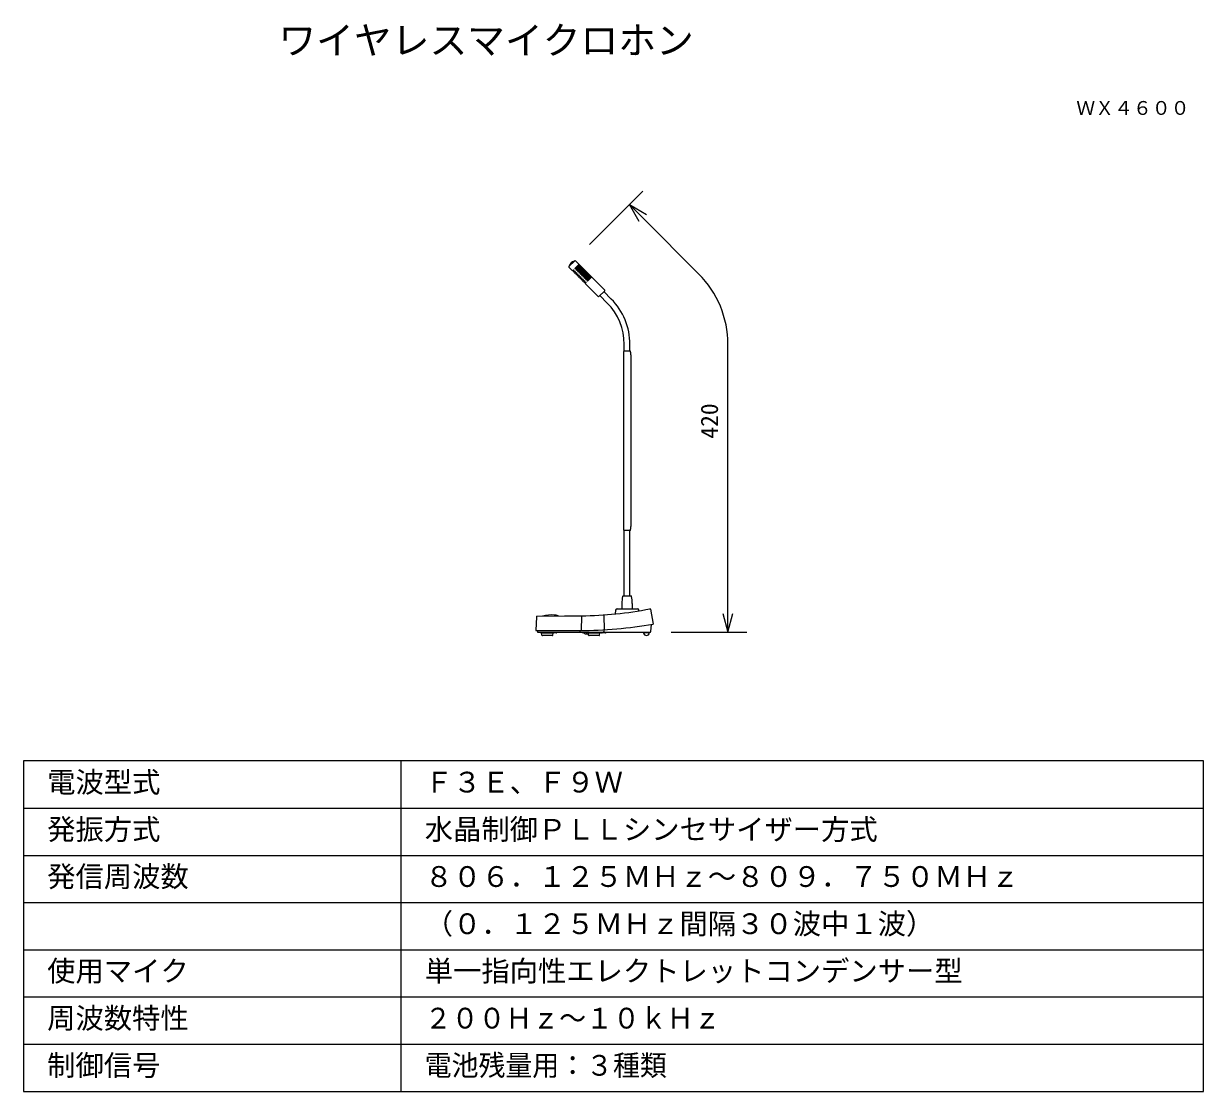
# Model space of a CAD drawing. Units: millimetres, scale not verified. Extents: x -63 to 62, y -56 to 57.
import ezdxf
from ezdxf.enums import TextEntityAlignment as Align

# ---------------------------------------------------------------- set-up
doc = ezdxf.new("R2010")
doc.units = ezdxf.units.MM
doc.header["$LTSCALE"] = 0.125
for name, color, linetype, lineweight in [('0-1_WAKU', 1, 'Continuous', 18), ('0-3_GAIKEI', 1, 'Continuous', 18), ('0-4_SUNPO', 3, 'Continuous', 18)]:
    doc.layers.add(name, color=color, linetype=linetype, lineweight=lineweight)
doc.layers.add('0-2_MOJI1', color=7, linetype='Continuous')
doc.layers.add('0-5_TOUROKU', color=7, linetype='Continuous')
doc.styles.add('ＭＳ ゴシック', font='')
doc.styles.get('ＭＳ ゴシック').set_extended_font_data('MS Gothic')

msp = doc.modelspace()

# ---------------------------------------------------------------- linework, layer by layer
at = {"layer": '0-1_WAKU', "color": 4}
for p, q in [((62.4927, -21.3742), (-62.5073, -21.3742)), ((-62.5073, -21.3742), (-62.5073, -56.3742)), ((-22.5073, -56.3742), (-22.5073, -21.3742)), ((62.4927, -56.3742), (62.4927, -21.3742)), ((-62.5073, -56.3742), (62.4927, -56.3742))]:
    msp.add_line(p, q, dxfattribs=at)
at = {"layer": '0-1_WAKU'}
for p, q in [((-62.5073, -26.3742), (62.4927, -26.3742)), ((-62.5073, -31.3742), (62.4927, -31.3742)), ((-62.5073, -36.3742), (62.4927, -36.3742)), ((-62.5073, -41.3742), (62.4927, -41.3742)), ((-62.5073, -46.3742), (62.4927, -46.3742)), ((-62.5073, -51.3742), (62.4927, -51.3742))]:
    msp.add_line(p, q, dxfattribs=at)
at = {"layer": '0-3_GAIKEI', "color": 7}
for p, q in [((-4.7364, 31.0019), (-4.1212, 31.6171)), ((-4.0505, 31.6171), (-0.9392, 28.5058)), ((-4.7364, 30.9312), (-4.3475, 30.5423)), ((-3.004, 29.1988), (-1.6251, 27.8199)), ((-1.5544, 27.8199), (-0.9392, 28.4351)), ((-0.6811, 27.1375), (-1.4589, 27.9154)), ((-0.2568, 27.5618), (-1.0347, 28.3396)), ((1.1348, 22.0535), (1.1348, 22.7535)), ((1.7348, 22.0535), (1.7348, 22.7535)), ((1.0348, 21.6322), (1.0348, 3.4748)), ((1.7848, 22.0535), (1.0848, 22.0535)), ((1.8348, 21.6322), (1.8348, 3.4748)), ((1.7848, 3.0535), (1.0849, 3.0535)), ((1.1348, -3.8965), (1.1348, 3.0535)), ((1.7348, -3.8965), (1.7348, 3.0535)), ((0.8848, -4.6961), (0.8848, -5.2465)), ((1.0015, -3.8965), (1.8682, -3.8965)), ((1.9848, -4.6961), (1.9848, -5.2465)), ((-8.1638, -6.0934), (-8.24, -7.5465)), ((-8.1144, -6.046), (-5.1928, -6.0154)), ((-5.1927, -6.0154), (-3.3945, -5.9965)), ((-3.3962, -6.0436), (-3.45, -7.5464)), ((-0.9463, -7.4703), (-1.0027, -5.9498)), ((0.2211, -5.3834), (0.1851, -5.7949)), ((0.3706, -5.2465), (2.0348, -5.2465)), ((2.035, -5.2465), (2.5282, -5.2465)), ((2.685, -5.4672), (2.6776, -5.3834)), ((3.9156, -5.2967), (4.1935, -6.8726)), ((3.9493, -7.6541), (4.006, -6.905)), ((-8.24, -7.5465), (-7.5739, -7.5465)), ((-8.0844, -7.5465), (-8.0765, -7.6539)), ((-7.9768, -7.7465), (0.2338, -7.7465)), ((-7.6499, -7.7465), (-7.6499, -7.8265)), ((-6.3799, -7.8265), (-7.6499, -7.8265)), ((-7.595, -8.0423), (-7.6199, -7.8265)), ((-7.5735, -7.5465), (-3.5652, -7.5465)), ((-6.4845, -8.0865), (-7.5454, -8.0865)), ((-6.4348, -8.0423), (-6.4099, -7.8265)), ((-6.0975, -7.7965), (-6.3802, -7.7965)), ((-6.3799, -7.7465), (-6.3799, -7.8265)), ((-3.5615, -7.5464), (-3.5576, -7.6518)), ((-3.0551, -7.7965), (-3.1948, -7.7965)), ((-3.0551, -7.9165), (-3.0551, -7.7465)), ((-3.0551, -7.9165), (-2.6598, -7.9165)), ((-2.843, -7.9165), (-2.843, -7.7465)), ((-2.7002, -7.7465), (-2.7002, -7.8265)), ((-1.4302, -7.8265), (-2.7002, -7.8265)), ((-2.6453, -8.0423), (-2.6702, -7.8265)), ((-1.5347, -8.0865), (-2.5956, -8.0865)), ((-1.4851, -8.0423), (-1.4602, -7.8265)), ((-1.4302, -7.7465), (-1.4302, -7.8265)), ((-0.8649, -7.7965), (-1.2149, -7.7965)), ((0.235, -7.7465), (3.719, -7.7465)), ((3.1856, -7.7765), (3.1856, -7.7865)), ((3.7856, -7.7765), (3.1856, -7.7765)), ((3.7856, -7.7865), (3.1856, -7.7865)), ((3.7206, -7.7465), (3.8493, -7.7465)), ((3.7856, -7.7765), (3.7856, -7.7865))]:
    msp.add_line(p, q, dxfattribs=at)
at = {"layer": '0-3_GAIKEI'}
for p, q in [((-4.2335, 30.6562), (-4.3475, 30.5423)), ((-4.2335, 30.6562), (-4.1628, 30.5855)), ((-4.0921, 30.5148), (-4.206, 30.4008)), ((-4.0214, 30.4441), (-4.1353, 30.3301)), ((-4.1353, 30.3301), (-4.0646, 30.2594)), ((-3.6689, 31.2208), (-4.1111, 30.7787)), ((-4.1111, 30.7787), (-4.0404, 30.7079)), ((-4.0921, 30.5148), (-4.0214, 30.4441)), ((-3.9507, 30.3733), (-4.0646, 30.2594)), ((-4.0619, 30.8279), (-3.9912, 30.7571)), ((-3.5982, 31.1501), (-4.0404, 30.7079)), ((-3.88, 30.3026), (-3.9939, 30.1887)), ((-3.9939, 30.1887), (-3.9232, 30.118)), ((-3.5275, 31.0794), (-3.9696, 30.6372)), ((-3.9696, 30.6372), (-3.8989, 30.5665)), ((-3.9507, 30.3733), (-3.88, 30.3026)), ((-3.8093, 30.2319), (-3.9232, 30.118)), ((-3.9204, 30.6864), (-3.8497, 30.6157)), ((-3.4568, 31.0087), (-3.8989, 30.5665)), ((-3.8525, 30.0473), (-3.7818, 29.9766)), ((-3.3861, 30.9379), (-3.8282, 30.4958)), ((-3.8282, 30.4958), (-3.7575, 30.4251)), ((-3.6679, 30.0905), (-3.7818, 29.9766)), ((-3.779, 30.545), (-3.7083, 30.4743)), ((-3.7673, 31.1224), (-3.6966, 31.0517)), ((-3.3154, 30.8672), (-3.7575, 30.4251)), ((-3.5971, 30.0198), (-3.7111, 29.9059)), ((-3.2447, 30.7965), (-3.6868, 30.3544)), ((-3.6868, 30.3544), (-3.6161, 30.2837)), ((-3.6689, 31.2208), (-3.5982, 31.1501)), ((-3.6679, 30.0905), (-3.5971, 30.0198)), ((-3.6376, 30.4036), (-3.5669, 30.3329)), ((-3.6259, 30.981), (-3.5552, 30.9102)), ((-3.174, 30.7258), (-3.6161, 30.2837)), ((-3.1033, 30.6551), (-3.5454, 30.213)), ((-3.5454, 30.213), (-3.4747, 30.1423)), ((-3.5275, 31.0794), (-3.4568, 31.0087)), ((-3.4962, 30.2622), (-3.4255, 30.1915)), ((-3.4845, 30.8395), (-3.4138, 30.7688)), ((-3.0325, 30.5844), (-3.4747, 30.1423)), ((-2.9618, 30.5137), (-3.404, 30.0716)), ((-3.404, 30.0716), (-3.3332, 30.0008)), ((-3.3861, 30.9379), (-3.3154, 30.8672)), ((-3.3548, 30.1208), (-3.284, 30.05)), ((-3.3431, 30.6981), (-3.2724, 30.6274)), ((-2.8911, 30.443), (-3.3332, 30.0008)), ((-2.8204, 30.3723), (-3.2625, 29.9301)), ((-3.2447, 30.7965), (-3.174, 30.7258)), ((-3.2017, 30.5567), (-3.1309, 30.486)), ((-2.7497, 30.3015), (-3.1918, 29.8594)), ((-2.679, 30.2308), (-3.1211, 29.7887)), ((-3.1033, 30.6551), (-3.0325, 30.5844)), ((-3.0602, 30.4153), (-2.9895, 30.3446)), ((-2.6083, 30.1601), (-3.0504, 29.718)), ((-2.5376, 30.0894), (-2.9797, 29.6473)), ((-2.9618, 30.5137), (-2.8911, 30.443)), ((-2.9188, 30.2739), (-2.8481, 30.2031)), ((-2.4669, 30.0187), (-2.909, 29.5766)), ((-2.8204, 30.3723), (-2.7497, 30.3015)), ((-2.7774, 30.1324), (-2.7067, 30.0617)), ((-2.679, 30.2308), (-2.6083, 30.1601)), ((-2.5376, 30.0894), (-2.4669, 30.0187)), ((-3.7111, 29.9059), (-3.6404, 29.8352)), ((-3.5264, 29.9491), (-3.6404, 29.8352)), ((-3.4557, 29.8784), (-3.5696, 29.7644)), ((-3.5696, 29.7644), (-3.4989, 29.6937)), ((-3.5264, 29.9491), (-3.4557, 29.8784)), ((-3.385, 29.8077), (-3.4989, 29.6937)), ((-3.3143, 29.7369), (-3.4282, 29.623)), ((-3.4282, 29.623), (-3.3575, 29.5523)), ((-3.385, 29.8077), (-3.3143, 29.7369)), ((-3.2436, 29.6662), (-3.3575, 29.5523)), ((-3.1729, 29.5955), (-3.2868, 29.4816)), ((-3.2868, 29.4816), (-3.2161, 29.4109)), ((-3.2625, 29.9301), (-3.1918, 29.8594)), ((-3.2436, 29.6662), (-3.1729, 29.5955)), ((-3.1022, 29.5248), (-3.2161, 29.4109)), ((-3.2133, 29.9793), (-3.1426, 29.9086)), ((-3.1211, 29.7887), (-3.0504, 29.718)), ((-3.1022, 29.5248), (-3.0315, 29.4541)), ((-2.9607, 29.3834), (-3.0747, 29.2695)), ((-3.0719, 29.8379), (-3.0012, 29.7672)), ((-2.89, 29.3127), (-3.004, 29.1988)), ((-2.9797, 29.6473), (-2.909, 29.5766)), ((-2.9607, 29.3834), (-2.89, 29.3127)), ((-2.9305, 29.6965), (-2.8598, 29.6258)), ((-2.3961, 29.948), (-2.8383, 29.5059)), ((-2.8383, 29.5059), (-2.7676, 29.4352)), ((-2.7891, 29.5551), (-2.7184, 29.4844)), ((-2.3254, 29.8773), (-2.7676, 29.4352)), ((-2.636, 29.991), (-2.5653, 29.9203)), ((-2.4946, 29.8496), (-2.4238, 29.7789)), ((-2.3961, 29.948), (-2.3254, 29.8773)), ((-6.2671, -5.9331), (-6.2677, -5.933)), ((-6.1273, -5.9602), (-6.193, -5.9475)), ((-6.0839, -5.9353), (-6.1441, -5.9273)), ((-6.0902, -5.9675), (-6.1273, -5.9602))]:
    msp.add_line(p, q, dxfattribs=at)
for points in [[(-4.1628, 30.5855), (-4.2768, 30.4716), (-4.206, 30.4008)], [(-3.8093, 30.2319), (-3.7386, 30.1612), (-3.8525, 30.0473)], [(-3.0315, 29.4541), (-3.1454, 29.3402), (-3.0747, 29.2695)], [(-6.193, -5.9475), (-6.2624, -5.934), (-6.2671, -5.9331)], [(-6.1441, -5.9273), (-6.2048, -5.9266), (-6.2652, -5.9333)], [(-5.9127, -6.0024), (-5.9793, -5.9893), (-6.0509, -5.9752), (-6.0902, -5.9675)], [(-5.9152, -6.0018), (-5.9686, -5.9728), (-6.0251, -5.9505), (-6.0839, -5.9353)]]:
    msp.add_lwpolyline(points, dxfattribs=at)
at = {"layer": '0-3_GAIKEI', "color": 7}
for points in [[(-3.3962, -6.0436), (-3.391, -6.0198), (-3.3784, -6.0026), (-3.3614, -5.9962)], [(-1.0027, -5.9498), (-1.0092, -5.9252), (-1.0233, -5.9079), (-1.0413, -5.9025)], [(-1.0422, -7.4756), (-1.0421, -7.6518), (-1.0483, -7.6884), (-1.0635, -7.7191), (-1.0854, -7.7394), (-1.111, -7.7465)], [(-3.5576, -7.6518), (-3.5512, -7.6884), (-3.5356, -7.7191), (-3.5132, -7.7394), (-3.487, -7.7465)]]:
    msp.add_lwpolyline(points, dxfattribs=at)
for centre, radius, start, end in [((-3.8984, 30.7791), 0.85, 109.05552, 160.94384), ((-4.1596, 31.5353), 0.05, 82.81717, 109.05552), ((-4.0858, 31.5817), 0.05, 45, 135), ((-4.701, 30.9665), 0.05, 135, 225), ((-4.6546, 31.0403), 0.05, 160.94448, 187.18283), ((-1.5897, 27.8553), 0.05, 225, 315), ((-0.9746, 28.4704), 0.05, 315, 45), ((-5.0652, 22.7535), 6.8, 0, 45), ((-5.0652, 22.7535), 6.2, 0, 45), ((2.8348, 21.6322), 1.8, 166.4638, 180), ((0.0348, 21.6322), 1.8, 0, 13.5362), ((2.8348, 3.4748), 1.8, 180, 193.5362), ((0.0348, 3.4748), 1.8, 346.4638, 0), ((5.1848, -4.6961), 4.3, 169.8411, 180), ((1.0015, -3.9465), 0.05, 90, 169.8411), ((1.8682, -3.9465), 0.05, 10.1589, 90), ((-2.3152, -4.6961), 4.3, 0, 10.1589), ((-8.1139, -6.096), 0.05, 90.60137, 177.00003), ((-3.814, 34.0013), 40, 270.60095, 281.05607), ((0.3706, -5.3965), 0.15, 90, 175), ((2.5282, -5.3965), 0.15, 5.00084, 90), ((3.8664, -5.3054), 0.05, 10.00001, 101.05589), ((-3.5652, 37.4535), 45, 270, 279.92818), ((-7.9768, -7.6465), 0.1, 184.23877, 270), ((-7.5454, -8.0365), 0.05, 186.58194, 270), ((-6.4845, -8.0365), 0.05, 270, 353.41806), ((-6.0975, -7.6965), 0.1, 270, 329.86604), ((-3.1948, -7.6965), 0.1, 210.13396, 270), ((-2.5956, -8.0365), 0.05, 186.58194, 270), ((-1.5347, -8.0365), 0.05, 270, 353.41806), ((-1.2149, -7.6965), 0.1, 210.13396, 270), ((-0.8649, -7.6965), 0.1, 270, 329.86604), ((3.1556, -7.7765), 0.03, 0, 89.99852), ((3.4856, -7.7865), 0.3, 180, 0), ((3.8156, -7.7765), 0.03, 90.00148, 180), ((3.8496, -7.6465), 0.1, 270, 355.67391)]:
    msp.add_arc(centre, radius, start, end, dxfattribs=at)
at = {"layer": '0-3_GAIKEI'}
for centre, radius, start, end in [((-7.5072, -6.0792), 0.05, 106.58484, 127.73618), ((-6.6652, -8.9065), 3, 82.38592, 106.58485), ((-6.6652, -8.9065), 3, 74.06589, 75.47367)]:
    msp.add_arc(centre, radius, start, end, dxfattribs=at)
at = {"layer": '0-4_SUNPO'}
for p, q in [((-2.5614, 33.3181), (3.0954, 38.9749)), ((1.6812, 37.5607), (3.0954, 36.1465)), ((3.0954, 36.1465), (9.0406, 30.2013)), ((12.116, -7.7465), (12.116, 22.7767)), ((12.116, -7.7465), (12.116, -5.7465)), ((6.116, -7.7465), (14.116, -7.7465))]:
    msp.add_line(p, q, dxfattribs=at)
for points in [[(2.7165, 35.7676), (1.6812, 37.5607), (3.4744, 36.5254)], [(11.5801, -5.7465), (12.116, -7.7465), (12.6519, -5.7465)]]:
    msp.add_lwpolyline(points, dxfattribs=at)
msp.add_arc((1.616, 22.7767), 10.5, 0, 45, dxfattribs=at)

# ---------------------------------------------------------------- texts
at = {"layer": '0-2_MOJI1', "style": 'ＭＳ ゴシック'}
for s, height, p in [('ワイヤレスマイクロホン', 2.933, (-35.5073, 52.6258)), ('電波型式', 2.199, (-60.0073, -25.3742)), ('Ｆ３Ｅ、Ｆ９Ｗ', 2.199, (-20.0073, -25.3742)), ('発振方式', 2.199, (-60.0073, -30.3742)), ('水晶制御ＰＬＬシンセサイザー方式', 2.199, (-20.0073, -30.3742)), ('発信周波数', 2.199, (-60.0073, -35.3742)), ('８０６．１２５ＭＨｚ～８０９．７５０ＭＨｚ', 2.199, (-20.0073, -35.3742)), ('（０．１２５ＭＨｚ間隔３０波中１波）', 2.199, (-20.0073, -40.3742)), ('使用マイク', 2.199, (-60.0073, -45.3742)), ('単一指向性エレクトレットコンデンサー型', 2.199, (-20.0073, -45.3742)), ('周波数特性', 2.199, (-60.0073, -50.3742)), ('制御信号', 2.199, (-60.0073, -55.3742))]:
    msp.add_text(s, height=height, dxfattribs=at).set_placement(p, align=Align.BOTTOM_LEFT)
at = {"layer": '0-2_MOJI1', "style": 'ＭＳ ゴシック', "width": 0.95}
for s, p in [('２００Ｈｚ～１０ｋＨｚ', (-20.0073, -50.3742)), ('電池残量用：３種類', (-20.0073, -55.3742))]:
    msp.add_text(s, height=2.199, dxfattribs=at).set_placement(p, align=Align.BOTTOM_LEFT)
at = {"layer": '0-4_SUNPO', "color": 7, "style": 'ＭＳ ゴシック'}
msp.add_text('420', height=1.833, rotation=90, dxfattribs=at).set_placement((11.616, 12.7654), align=Align.BOTTOM_LEFT)
at = {"layer": '0-5_TOUROKU', "style": 'ＭＳ ゴシック'}
msp.add_text('ＷＸ４６００', height=1.466, dxfattribs=at).set_placement((49.026, 46.6258), align=Align.BOTTOM_LEFT)

doc.saveas('drawing.dxf')
